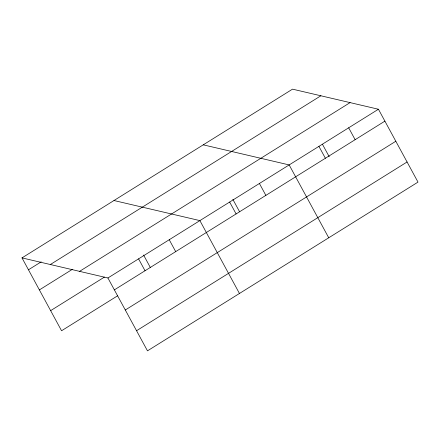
<?xml version="1.0" encoding="UTF-8"?>
<svg xmlns="http://www.w3.org/2000/svg" width="440" height="440" viewBox="0 0 440 440"><rect width="100%" height="100%" fill="white"/><g stroke="black" fill="none" stroke-linecap="round" stroke-linejoin="round"><path stroke-width="0.66" d="M22 257.895L292.523 89.155L378.439 109.241L418 182.105L147.477 350.845L107.916 277.981L22 257.895L61.562 330.759L117.672 295.757M28.457 269.786L41.184 261.85M50.352 264.523L320.875 95.783M39.38 289.911L72.353 269.341M79.563 271.353L350.086 102.614M50.639 310.64L104.434 277.079M107.916 277.981L378.439 109.241M114.373 289.872L384.896 121.132M125.296 309.997L395.819 141.251M136.554 330.726L407.077 161.981M203.253 144.837L289.168 164.923L328.73 237.787M113.977 200.524L199.892 220.611L239.454 293.475M348.678 127.804L355.135 139.695M322.449 144.265L329.192 156.69M318.923 146.361L325.38 158.257M259.408 183.486L265.865 195.377M232.854 199.359L239.602 211.783M229.653 202.048L236.104 213.939M169.235 239.734L175.692 251.625M143.578 255.041L150.326 267.471M138.572 258.858L145.03 270.749"/></g></svg>
